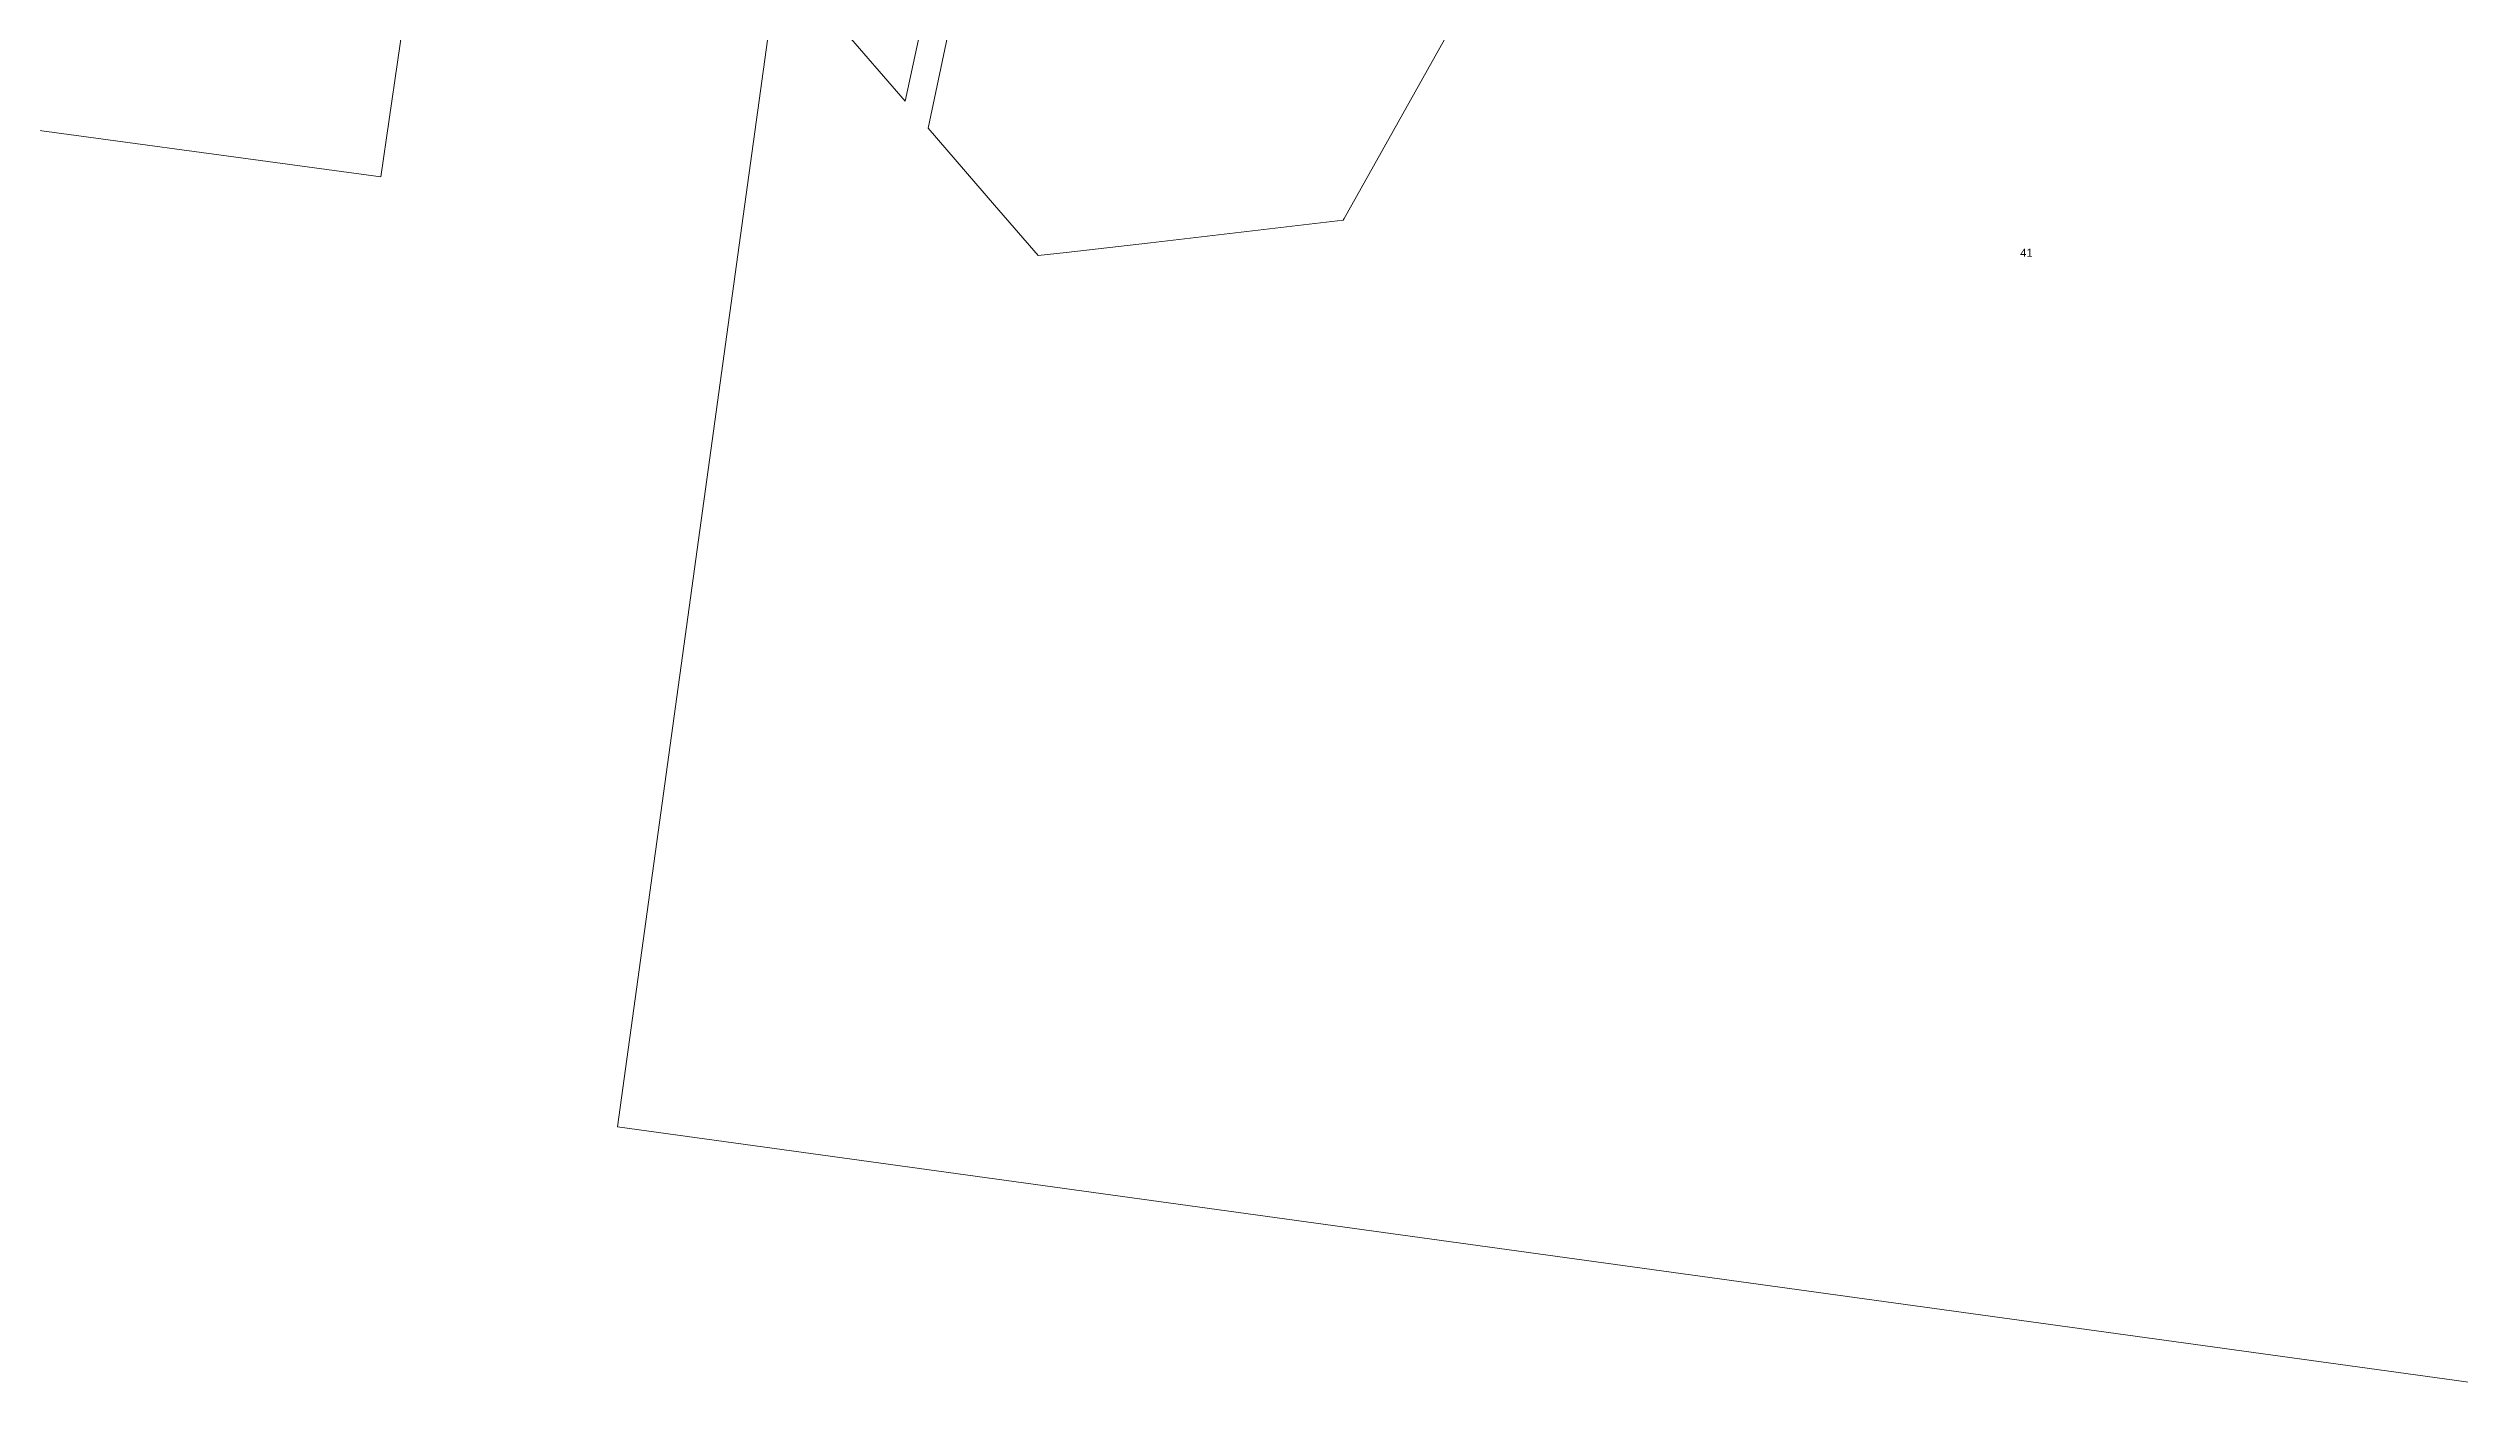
# Model space of a CAD drawing. Header units: metres. Extents: x 275581 to 277562, y 6265937 to 6267965.
# Drawn here: x 276123 to 276666, y 6265945 to 6266246 of the extents above; entities that cross this region are included whole.
import ezdxf

# ---------------------------------------------------------------- set-up
doc = ezdxf.new("R2010")
doc.units = ezdxf.units.M
doc.layers.add('Cadastre Land Parcels_SP_EXT', color=9, linetype='Continuous', lineweight=5)
doc.styles.get("Standard").update_dxf_attribs({"font": 'arial.ttf'})

msp = doc.modelspace()

# ---------------------------------------------------------------- linework, layer by layer
at = {"layer": 'Cadastre Land Parcels_SP_EXT', "linetype": 'Continuous'}
for points in [[(275906.16, 6266256.93), (276197.93, 6266217.36), (276211.08, 6266307.76), (276212.89, 6266320.45), (276225.33, 6266407.92), (276253.19, 6266441.13), (276311.19, 6266440.43), (276321.35, 6266428.59), (276348.15, 6266419.88), (276352.77, 6266411.1), (276355.43, 6266423.93), (276325.35, 6266433.93), (276312.21, 6266448.46), (276305.21, 6266458.34), (276227.77, 6266583.27), (276211.09, 6266610.18), (276216.74, 6266651.4), (276216.74, 6266651.4), (275881.53, 6266697.09)], [(276325.35, 6266278.21), (276315.87, 6266234.4), (276287.56, 6266267.15), (276279.19, 6266206.34), (276251.21, 6266003.66), (276673.54, 6265945.44)], [(276438.94, 6266251.34), (276414.65, 6266208.02), (276414.43, 6266207.6), (276371.07, 6266202.56), (276352.1, 6266200.39), (276345.81, 6266199.66), (276336, 6266211.04), (276321.09, 6266228.32), (276331.1, 6266275.98)]]:
    msp.add_lwpolyline(points, dxfattribs=at)

# ---------------------------------------------------------------- texts
at = {"layer": 'Cadastre Land Parcels_SP_EXT'}
msp.add_text('41', height=1.8, dxfattribs=at).set_placement((276566.68, 6266199.4))

doc.saveas('drawing.dxf')
